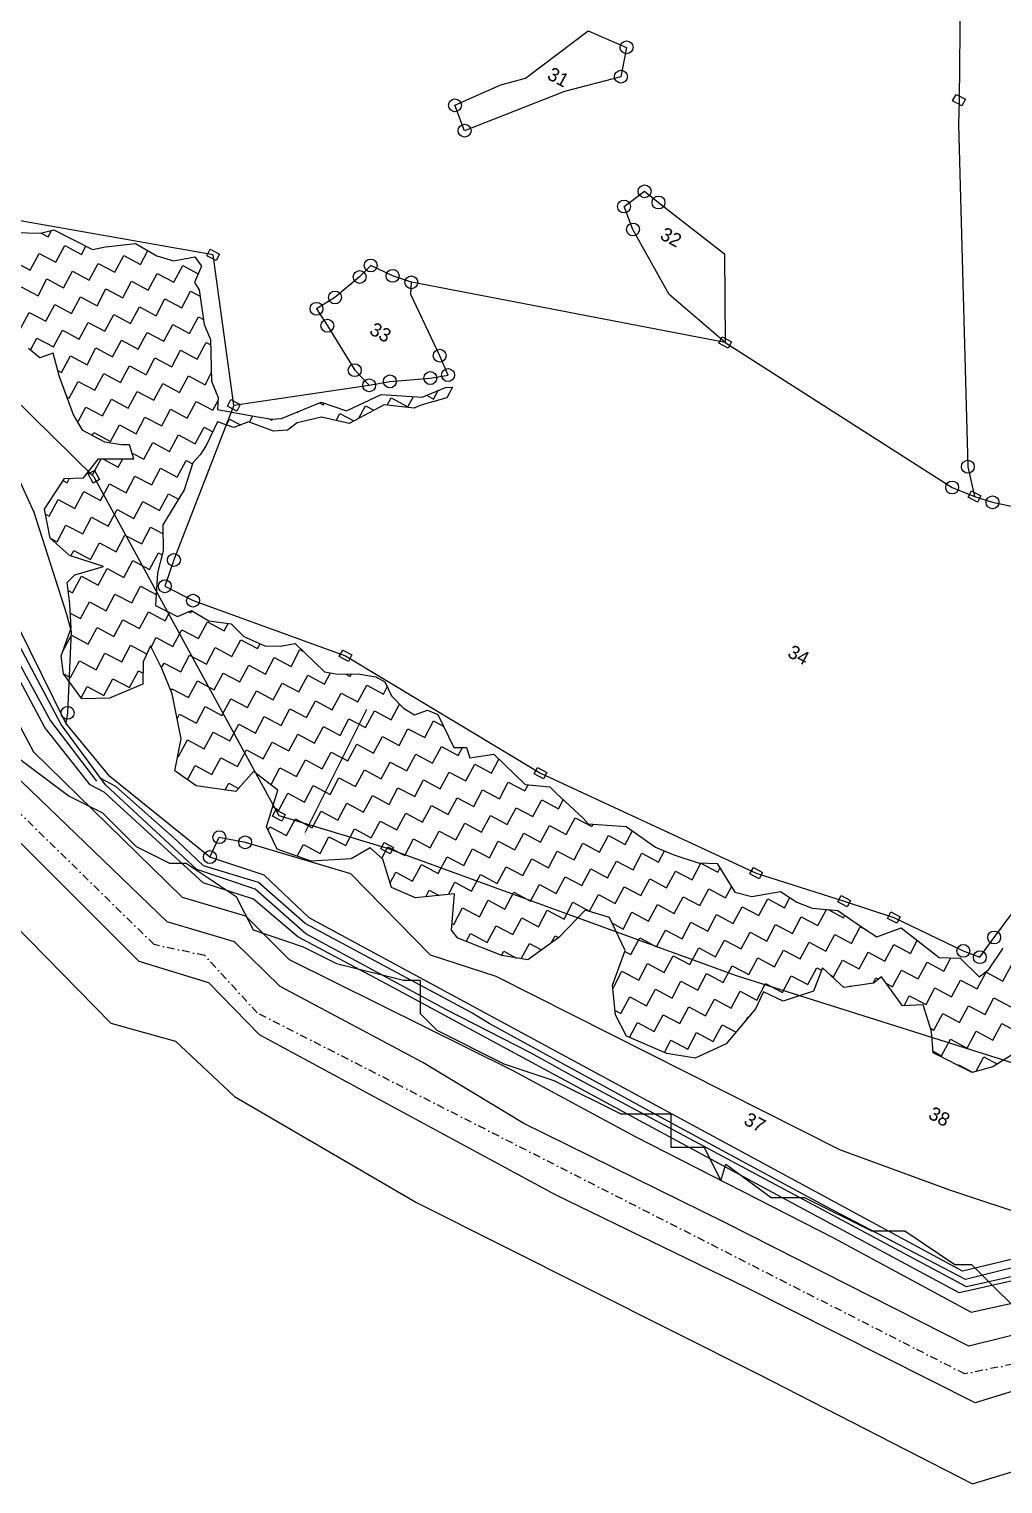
# Model space of a CAD drawing. Header units: metres. Extents: x 345339 to 348404, y 1759591 to 1762525.
# Drawn here: x 345775 to 346414, y 1760500 to 1761456 of the extents above; entities that cross this region are included whole.
import ezdxf

# ---------------------------------------------------------------- set-up
doc = ezdxf.new("R2010")
doc.units = ezdxf.units.M
doc.linetypes.add('DASHDOT', pattern=[1, 0.5, -0.25, 0, -0.25])
for name, color, linetype in [('LINE_WATER', 4, 'Continuous'), ('POLY_HATCH', 12, 'Continuous'), ('POLY_PARCEL', 6, 'Continuous'), ('POLY_WATER', 4, 'Continuous'), ('SYM_ARROW', 1, 'Continuous'), ('TEXT_PARCEL', 7, 'Continuous'), ('V_BOUND_STREAM_LINE', 7, 'DASHDOT'), ('VILLAGE BOUNDRY', 15, 'Continuous')]:
    doc.layers.add(name, color=color, linetype=linetype)
doc.styles.add('TEXT_MAP', font='')
doc.styles.get('TEXT_MAP').set_extended_font_data('Kruti Dev 050')

msp = doc.modelspace()

# ---------------------------------------------------------------- linework, layer by layer
for points in [[(346383.34, 1761412.87), (346389.45, 1761409.61), (346387.19, 1761405.39), (346381.08, 1761408.64)], [(345893.48, 1761311.1), (345899.59, 1761307.85), (345897.33, 1761303.62), (345891.22, 1761306.88)], [(346229.73, 1761253.53), (346235.84, 1761250.28), (346233.58, 1761246.05), (346227.47, 1761249.31)], [(345907.1, 1761212.31), (345913.21, 1761209.05), (345910.96, 1761204.83), (345904.85, 1761208.08)], [(345817.44, 1761165.83), (345820.76, 1761159.76), (345816.55, 1761157.46), (345813.24, 1761163.54)], [(346393.48, 1761152.47), (346399.59, 1761149.21), (346397.34, 1761144.99), (346391.23, 1761148.24)], [(345980.47, 1761047.81), (345986.58, 1761044.55), (345984.32, 1761040.33), (345978.21, 1761043.58)], [(346108.48, 1760970.68), (346114.59, 1760967.43), (346112.34, 1760963.2), (346106.23, 1760966.45)], [(345936.59, 1760942.91), (345942.7, 1760939.66), (345940.45, 1760935.43), (345934.34, 1760938.68)], [(346007.73, 1760921.36), (346013.84, 1760918.1), (346011.59, 1760913.87), (346005.48, 1760917.13)], [(346250.18, 1760904.99), (346256.29, 1760901.74), (346254.04, 1760897.51), (346247.93, 1760900.77)], [(346307.87, 1760886.6), (346313.98, 1760883.34), (346311.72, 1760879.12), (346305.61, 1760882.37)], [(346340.53, 1760875.74), (346346.64, 1760872.48), (346344.39, 1760868.25), (346338.28, 1760871.51)]]:
    msp.add_lwpolyline(points, close=True)
for centre in [(346166.94, 1761443.73), (346163.22, 1761424.46), (346054.24, 1761405.7), (346060.54, 1761388.98), (346178.74, 1761349.17), (346165.24, 1761339.2), (346187.92, 1761341.83), (346171.11, 1761324.11), (345998.89, 1761300.45), (345991.59, 1761292.89), (346013.24, 1761293.62), (346025.58, 1761289.42), (345975.42, 1761279.44), (345963.29, 1761272.01), (345970.43, 1761260.85), (346044.2, 1761241.16), (345988.41, 1761231.66), (346049.69, 1761228.43), (345997.85, 1761221.73), (346011.48, 1761224.27), (346038.01, 1761226.48), (346391.07, 1761168.21), (346380.73, 1761154.62), (346407.26, 1761144.87), (345869.63, 1761106.97), (345863.7, 1761089.7), (345882.24, 1761080.27), (345799.8, 1761006.54), (345899.43, 1760924.85), (345916.46, 1760921.49), (345893.29, 1760911.77), (346408.32, 1760858.97), (346388.08, 1760850.14), (346398.95, 1760845.98)]:
    msp.add_circle(centre, 4.23)
at = {"layer": 'LINE_WATER'}
for p, q in [((345749.34, 1761073.1), (345788.69, 1761001.19)), ((345795.48, 1760998.77), (345754.44, 1761076.22)), ((345784.77, 1760996.86), (345747.44, 1761067.13)), ((345737.01, 1761056.59), (345777.51, 1760980.9)), ((345814.72, 1760959.25), (345784.77, 1760996.86)), ((345788.69, 1761001.19), (345818.85, 1760961.73)), ((345824.63, 1760959.28), (345795.48, 1760998.77)), ((345777.51, 1760980.9), (345875.05, 1760885.5)), ((345865.28, 1760869.14), (345763.46, 1760967.39)), ((345823.74, 1760954.44), (345814.72, 1760959.25)), ((345831.5, 1760958.14), (345821.57, 1760963.44)), ((345884.75, 1760903.51), (345824.63, 1760959.28)), ((345871.76, 1760922.39), (345831.5, 1760958.14)), ((345846.89, 1760843.19), (345737.28, 1760952.61)), ((345888.8, 1760894.88), (345823.74, 1760954.44)), ((345889.05, 1760906.12), (345871.76, 1760922.39)), ((345923.09, 1760890.61), (345884.75, 1760903.51)), ((345925.26, 1760895), (345889.05, 1760906.12)), ((345921.93, 1760884.17), (345888.8, 1760894.88)), ((345956.2, 1760861.39), (345923.09, 1760890.61)), ((345955.9, 1760868.06), (345925.26, 1760895)), ((345875.05, 1760885.5), (345916.6, 1760873.21)), ((345951.04, 1760859.4), (345921.93, 1760884.17)), ((345909.33, 1760856.09), (345865.28, 1760869.14)), ((345916.6, 1760873.21), (345945.39, 1760844.56)), ((346009.14, 1760828.4), (345951.04, 1760859.4)), ((346064.86, 1760809.58), (345955.9, 1760868.06)), ((346048.69, 1760811.46), (345956.2, 1760861.39)), ((345939.46, 1760826.72), (345909.33, 1760856.09)), ((345892.61, 1760829.14), (345846.89, 1760843.19)), ((345945.39, 1760844.56), (346092.31, 1760771.49)), ((345925.77, 1760795.09), (345892.61, 1760829.14)), ((346033.21, 1760776.74), (345939.46, 1760826.72)), ((346263.26, 1760691.22), (346009.14, 1760828.4)), ((346104.25, 1760783.02), (346048.69, 1760811.46)), ((346076.62, 1760802.5), (346064.86, 1760809.58)), ((346193.98, 1760738.31), (346076.62, 1760802.5)), ((346120.18, 1760689.86), (345925.77, 1760795.09)), ((346132.67, 1760767.27), (346104.25, 1760783.02)), ((346099.45, 1760736.82), (346033.21, 1760776.74)), ((346092.31, 1760771.49), (346172.62, 1760728.1)), ((346390.19, 1760629.48), (346132.67, 1760767.27)), ((346231.49, 1760671.68), (346099.45, 1760736.82)), ((346297.82, 1760682.17), (346193.98, 1760738.31)), ((346172.62, 1760728.1), (346302.92, 1760661.57)), ((346245.49, 1760629.07), (346120.18, 1760689.86)), ((346385.35, 1760625.59), (346263.26, 1760691.22)), ((346389.43, 1760634.16), (346297.82, 1760682.17)), ((346391.62, 1760590.42), (346231.49, 1760671.68)), ((346302.92, 1760661.57), (346393.16, 1760612.7)), ((346439.26, 1760646.65), (346389.43, 1760634.16)), ((346439.37, 1760640.55), (346390.19, 1760629.48)), ((346437.01, 1760637.13), (346385.35, 1760625.59)), ((346395.85, 1760553.28), (346245.49, 1760629.07)), ((346393.16, 1760612.7), (346440.08, 1760623.24)), ((346440.72, 1760602.67), (346391.62, 1760590.42)), ((346439.26, 1760566.49), (346395.85, 1760553.28))]:
    msp.add_line(p, q, dxfattribs=at)
at = {"layer": 'POLY_HATCH'}
for p, q in [((345764.41, 1761322.08), (345781.91, 1761321.62)), ((345781.91, 1761321.62), (345790.73, 1761323.89)), ((345790.73, 1761323.89), (345816.17, 1761310.97)), ((345816.17, 1761310.97), (345824.72, 1761312.75)), ((345824.72, 1761312.75), (345844.3, 1761314.98)), ((345844.3, 1761314.98), (345858.35, 1761306.86)), ((345858.35, 1761306.86), (345869.28, 1761303.57)), ((345869.28, 1761303.57), (345883.36, 1761306.2)), ((345887.71, 1761300.09), (345883.18, 1761289.2)), ((345883.36, 1761306.2), (345887.71, 1761300.09)), ((345883.18, 1761289.2), (345886.31, 1761284.37)), ((345886.31, 1761284.37), (345889.48, 1761261.77)), ((345889.48, 1761261.77), (345893.74, 1761251.91)), ((345893.74, 1761251.91), (345894.29, 1761224.38)), ((345781.63, 1761239.67), (345774.13, 1761246)), ((345790.29, 1761242.82), (345781.63, 1761239.67)), ((345794.49, 1761227.39), (345790.29, 1761242.82)), ((345803.66, 1761202.34), (345794.49, 1761227.39)), ((345894.29, 1761224.38), (345898.77, 1761213.76)), ((345898.77, 1761213.76), (345898.32, 1761205.77)), ((345982.88, 1761205.05), (346005.67, 1761215.71)), ((346005.67, 1761215.71), (346032.65, 1761214)), ((346048.9, 1761213.57), (346031.77, 1761208.77)), ((346032.65, 1761214), (346048.08, 1761220.34)), ((346048.08, 1761220.34), (346052.58, 1761220.48)), ((346052.58, 1761220.48), (346048.9, 1761213.57)), ((345898.32, 1761205.77), (345919.74, 1761201.96)), ((345940.2, 1761199.92), (345966.25, 1761210.74)), ((345966.25, 1761210.74), (345982.88, 1761205.05)), ((346007.75, 1761208.9), (345984.67, 1761196.71)), ((346027.46, 1761206.63), (346007.75, 1761208.9)), ((346031.77, 1761208.77), (346027.46, 1761206.63)), ((345809.83, 1761192.08), (345803.66, 1761202.34)), ((345898.37, 1761197.73), (345890.72, 1761182.18)), ((345909.03, 1761193.95), (345898.37, 1761197.73)), ((345918.64, 1761197.7), (345909.03, 1761193.95)), ((345935, 1761191.52), (345918.64, 1761197.7)), ((345919.74, 1761201.96), (345933.69, 1761199.59)), ((345933.69, 1761199.59), (345940.2, 1761199.92)), ((345950.65, 1761197.11), (345944.27, 1761192.27)), ((345966.51, 1761200.69), (345950.65, 1761197.11)), ((345984.67, 1761196.71), (345966.51, 1761200.69)), ((345824.34, 1761184.34), (345809.83, 1761192.08)), ((345835.02, 1761182.53), (345824.34, 1761184.34)), ((345944.27, 1761192.27), (345935, 1761191.52)), ((345840.54, 1761182.69), (345835.02, 1761182.53)), ((345843.37, 1761173.43), (345840.54, 1761182.69)), ((345886.81, 1761176.03), (345882.17, 1761170.9)), ((345890.72, 1761182.18), (345886.81, 1761176.03)), ((345810.26, 1761160.83), (345820.08, 1761173.43)), ((345820.08, 1761173.43), (345843.37, 1761173.43)), ((345882.17, 1761170.9), (345876.46, 1761153.04)), ((345784.61, 1761140.37), (345797.69, 1761160.54)), ((345797.69, 1761160.54), (345810.26, 1761160.83)), ((345876.46, 1761153.04), (345862.36, 1761130.15)), ((345788.41, 1761121.28), (345784.61, 1761140.37)), ((345862.36, 1761130.15), (345862.67, 1761112.88)), ((345800.99, 1761109.92), (345788.41, 1761121.28)), ((345823.48, 1761102.59), (345800.99, 1761109.92)), ((345862.67, 1761112.88), (345858.8, 1761098.48)), ((345804.53, 1761097.29), (345823.48, 1761102.59)), ((345858.8, 1761098.48), (345857.5, 1761077.01)), ((345799.49, 1761092.21), (345804.53, 1761097.29)), ((345801.28, 1761078.08), (345799.49, 1761092.21)), ((345802.1, 1761062.13), (345801.28, 1761078.08)), ((345857.5, 1761077.01), (345872.09, 1761069.87)), ((345872.09, 1761069.87), (345881.2, 1761073.88)), ((345881.2, 1761073.88), (345892.54, 1761067.06)), ((345795.5, 1761043.93), (345802.1, 1761062.13)), ((345892.54, 1761067.06), (345907.25, 1761064.92)), ((345907.25, 1761064.92), (345915.55, 1761056.7)), ((345854.2, 1761050.66), (345849.34, 1761040.06)), ((345861.79, 1761035.76), (345854.2, 1761050.66)), ((345915.55, 1761056.7), (345929.41, 1761050.58)), ((345929.41, 1761050.58), (345939.41, 1761050.32)), ((345939.41, 1761050.32), (345949.21, 1761052.06)), ((345949.21, 1761052.06), (345968.51, 1761033.55)), ((345797.04, 1761032.25), (345795.5, 1761043.93)), ((345809.19, 1761015.7), (345797.04, 1761032.25)), ((345849.34, 1761040.06), (345849.27, 1761025.37)), ((345868.41, 1761019.04), (345861.79, 1761035.76)), ((345968.51, 1761033.55), (345975.98, 1761032.1)), ((345975.98, 1761032.1), (345991.74, 1761031.94)), ((345991.74, 1761031.94), (346002.2, 1761030.16)), ((345849.27, 1761025.37), (345827.28, 1761016.14)), ((346002.2, 1761030.16), (346008.13, 1761027.01)), ((346008.13, 1761027.01), (346012.64, 1761017.63)), ((345827.28, 1761016.14), (345809.19, 1761015.7)), ((345874.4, 1760989.48), (345868.41, 1761019.04)), ((346012.64, 1761017.63), (346020.45, 1761009.68)), ((346020.45, 1761009.68), (346027.59, 1761005.24)), ((346027.59, 1761005.24), (346036.18, 1761008.26)), ((346036.18, 1761008.26), (346042.86, 1761005.34)), ((346042.86, 1761005.34), (346053.57, 1760983.8)), ((345870.19, 1760968.46), (345874.4, 1760989.48)), ((346053.57, 1760983.8), (346061.83, 1760983.83)), ((346061.83, 1760983.83), (346063.91, 1760977.02)), ((346063.91, 1760977.02), (346079.73, 1760979.36)), ((346079.73, 1760979.36), (346100.25, 1760959.56)), ((345884.34, 1760958.6), (345870.19, 1760968.46)), ((345921.96, 1760968.02), (345910.29, 1760954.85)), ((345937.89, 1760955.66), (345921.96, 1760968.02)), ((345910.29, 1760954.85), (345884.34, 1760958.6)), ((345930.53, 1760931.66), (345937.89, 1760955.66)), ((346100.25, 1760959.56), (346116.47, 1760957.88)), ((346116.47, 1760957.88), (346120.62, 1760953.77)), ((346120.62, 1760953.77), (346138.46, 1760937.3)), ((346138.46, 1760937.3), (346141.63, 1760933.71)), ((345937.51, 1760917.08), (345930.53, 1760931.66)), ((346141.63, 1760933.71), (346166.6, 1760931.81)), ((346166.6, 1760931.81), (346186.02, 1760918.29)), ((345959.68, 1760909.15), (345937.51, 1760917.08)), ((345998.52, 1760917.93), (345986.07, 1760910.6)), ((346006.9, 1760910.36), (345998.52, 1760917.93)), ((346186.02, 1760918.29), (346197.91, 1760913.23)), ((345986.07, 1760910.6), (345959.68, 1760909.15)), ((346012.56, 1760891.83), (346006.9, 1760910.36)), ((346197.91, 1760913.23), (346213.91, 1760907.89)), ((346213.91, 1760907.89), (346226.42, 1760907.56)), ((346226.42, 1760907.56), (346237.95, 1760888.75)), ((346028.32, 1760884.99), (346012.56, 1760891.83)), ((346237.95, 1760888.75), (346249.14, 1760885.96)), ((346249.14, 1760885.96), (346267.99, 1760889.21)), ((346267.99, 1760889.21), (346278.82, 1760882.18)), ((346053.82, 1760887.69), (346028.32, 1760884.99)), ((346051.99, 1760863.85), (346053.82, 1760887.69)), ((346278.82, 1760882.18), (346288.73, 1760878.16)), ((346288.73, 1760878.16), (346305.71, 1760876.72)), ((346139.65, 1760876.86), (346122.34, 1760858.94)), ((346155.77, 1760872.14), (346139.65, 1760876.86)), ((346165.94, 1760850.44), (346155.77, 1760872.14)), ((346305.71, 1760876.72), (346321.94, 1760865.54)), ((346056.14, 1760858.53), (346051.99, 1760863.85)), ((346321.94, 1760865.54), (346331.29, 1760859.29)), ((346331.29, 1760859.29), (346347.21, 1760865.37)), ((346347.21, 1760865.37), (346372.23, 1760845.71)), ((346084.96, 1760847.05), (346056.14, 1760858.53)), ((346122.34, 1760858.94), (346102.04, 1760844.16)), ((346157.7, 1760827.69), (346165.94, 1760850.44)), ((346404.81, 1760837.85), (346414.17, 1760851.86)), ((346102.04, 1760844.16), (346084.96, 1760847.05)), ((346372.23, 1760845.71), (346385.98, 1760845.35)), ((346385.98, 1760845.35), (346398.43, 1760833.02)), ((346295.55, 1760839.08), (346289.63, 1760823.62)), ((346309.62, 1760826.16), (346295.55, 1760839.08)), ((346334.31, 1760833.16), (346329, 1760829.02)), ((346348.23, 1760814.12), (346334.31, 1760833.16)), ((346398.43, 1760833.02), (346404.81, 1760837.85)), ((346159.65, 1760808.03), (346157.7, 1760827.69)), ((346256.84, 1760823.25), (346251.65, 1760812.06)), ((346269.86, 1760817.09), (346256.84, 1760823.25)), ((346289.63, 1760823.62), (346269.86, 1760817.09)), ((346329, 1760829.02), (346309.62, 1760826.16)), ((346251.65, 1760812.06), (346232.37, 1760788.98)), ((346361.72, 1760814.68), (346348.23, 1760814.12)), ((346367.1, 1760797.08), (346361.72, 1760814.68)), ((346166.96, 1760794.06), (346159.65, 1760808.03)), ((346193.29, 1760782.66), (346166.96, 1760794.06)), ((346368.28, 1760783.27), (346367.1, 1760797.08)), ((346211.91, 1760779.72), (346193.29, 1760782.66)), ((346232.37, 1760788.98), (346211.91, 1760779.72)), ((346393.99, 1760770.34), (346368.28, 1760783.27)), ((346425.01, 1760784.84), (346407.57, 1760773.97)), ((346407.57, 1760773.97), (346393.99, 1760770.34))]:
    msp.add_line(p, q, dxfattribs=at)
at = {"layer": 'POLY_HATCH', "linetype": 'Continuous'}
for p, q in [((345782.46, 1761321.77), (345786.95, 1761319.38)), ((345786.95, 1761319.38), (345789.13, 1761323.48)), ((345775.25, 1761297.43), (345781.1, 1761308.4)), ((345781.1, 1761308.4), (345792.07, 1761302.55)), ((345792.07, 1761302.55), (345797.92, 1761313.53)), ((345797.92, 1761313.53), (345808.9, 1761307.68)), ((345808.9, 1761307.68), (345811.83, 1761313.18)), ((345825.64, 1761312.85), (345825.72, 1761312.81)), ((345825.72, 1761312.81), (345825.75, 1761312.86)), ((345847.67, 1761301.11), (345852.53, 1761310.23)), ((345764.28, 1761303.27), (345775.25, 1761297.43)), ((345814.03, 1761290.86), (345819.87, 1761301.83)), ((345819.87, 1761301.83), (345830.85, 1761295.99)), ((345830.85, 1761295.99), (345836.7, 1761306.96)), ((345836.7, 1761306.96), (345847.67, 1761301.11)), ((345869.62, 1761289.42), (345875.47, 1761300.39)), ((345875.47, 1761300.39), (345885.59, 1761295)), ((345780.38, 1761280.6), (345786.23, 1761291.58)), ((345786.23, 1761291.58), (345797.2, 1761285.73)), ((345797.2, 1761285.73), (345803.05, 1761296.71)), ((345803.05, 1761296.71), (345814.03, 1761290.86)), ((345835.98, 1761279.16), (345841.82, 1761290.14)), ((345841.82, 1761290.14), (345852.8, 1761284.29)), ((345852.8, 1761284.29), (345858.65, 1761295.27)), ((345858.65, 1761295.27), (345869.62, 1761289.42)), ((345769.4, 1761286.45), (345780.38, 1761280.6)), ((345802.33, 1761268.91), (345808.18, 1761279.88)), ((345808.18, 1761279.88), (345819.15, 1761274.03)), ((345819.15, 1761274.03), (345825, 1761285.01)), ((345825, 1761285.01), (345835.98, 1761279.16)), ((345874.75, 1761272.59), (345880.6, 1761283.57)), ((345880.6, 1761283.57), (345886.89, 1761280.22)), ((345785.51, 1761263.78), (345791.35, 1761274.75)), ((345791.35, 1761274.75), (345802.33, 1761268.91)), ((345841.1, 1761262.34), (345846.95, 1761273.31)), ((345846.95, 1761273.31), (345857.93, 1761267.47)), ((345857.93, 1761267.47), (345863.78, 1761278.44)), ((345863.78, 1761278.44), (345874.75, 1761272.59)), ((345768.68, 1761258.65), (345774.53, 1761269.63)), ((345774.53, 1761269.63), (345785.51, 1761263.78)), ((345807.46, 1761252.08), (345813.31, 1761263.06)), ((345813.31, 1761263.06), (345824.28, 1761257.21)), ((345824.28, 1761257.21), (345830.13, 1761268.19)), ((345830.13, 1761268.19), (345841.1, 1761262.34)), ((345863.06, 1761250.64), (345868.9, 1761261.62)), ((345868.9, 1761261.62), (345879.88, 1761255.77)), ((345879.88, 1761255.77), (345885.73, 1761266.75)), ((345885.73, 1761266.75), (345889.03, 1761264.99)), ((345775.44, 1761244.89), (345779.66, 1761252.8)), ((345779.66, 1761252.8), (345790.64, 1761246.96)), ((345790.64, 1761246.96), (345796.48, 1761257.93)), ((345796.48, 1761257.93), (345807.46, 1761252.08)), ((345829.41, 1761240.39), (345835.26, 1761251.36)), ((345835.26, 1761251.36), (345846.23, 1761245.52)), ((345846.23, 1761245.52), (345852.08, 1761256.49)), ((345852.08, 1761256.49), (345863.06, 1761250.64)), ((345812.59, 1761235.26), (345818.43, 1761246.24)), ((345818.43, 1761246.24), (345829.41, 1761240.39)), ((345868.18, 1761233.82), (345874.03, 1761244.8)), ((345874.03, 1761244.8), (345885.01, 1761238.95)), ((345885.01, 1761238.95), (345890.85, 1761249.92)), ((345890.85, 1761249.92), (345893.81, 1761248.35)), ((345795.76, 1761230.13), (345801.61, 1761241.11)), ((345801.61, 1761241.11), (345812.59, 1761235.26)), ((345834.54, 1761223.57), (345840.38, 1761234.54)), ((345840.38, 1761234.54), (345851.36, 1761228.69)), ((345851.36, 1761228.69), (345857.21, 1761239.67)), ((345857.21, 1761239.67), (345868.18, 1761233.82)), ((345793.4, 1761231.39), (345795.76, 1761230.13)), ((345800.89, 1761213.31), (345806.74, 1761224.29)), ((345806.74, 1761224.29), (345817.71, 1761218.44)), ((345817.71, 1761218.44), (345823.56, 1761229.41)), ((345823.56, 1761229.41), (345834.54, 1761223.57)), ((345856.49, 1761211.87), (345862.34, 1761222.85)), ((345862.34, 1761222.85), (345873.31, 1761217)), ((345873.31, 1761217), (345879.16, 1761227.97)), ((345879.16, 1761227.97), (345890.13, 1761222.13)), ((345890.13, 1761222.13), (345894.18, 1761229.72)), ((345799.34, 1761214.13), (345800.89, 1761213.31)), ((345839.66, 1761206.74), (345845.51, 1761217.72)), ((345845.51, 1761217.72), (345856.49, 1761211.87)), ((346009.78, 1761208.66), (346012.3, 1761213.4)), ((346012.3, 1761213.4), (346023.28, 1761207.55)), ((346023.28, 1761207.55), (346026.91, 1761214.36)), ((346035.46, 1761215.15), (346040.1, 1761212.68)), ((346040.1, 1761212.68), (346043.09, 1761218.29)), ((346051.95, 1761220.46), (346052.44, 1761220.2)), ((345806.56, 1761197.51), (345811.87, 1761207.46)), ((345811.87, 1761207.46), (345822.84, 1761201.61)), ((345822.84, 1761201.61), (345828.69, 1761212.59)), ((345828.69, 1761212.59), (345839.66, 1761206.74)), ((345861.62, 1761195.05), (345867.46, 1761206.02)), ((345867.46, 1761206.02), (345878.44, 1761200.17)), ((345878.44, 1761200.17), (345884.29, 1761211.15)), ((345884.29, 1761211.15), (345895.26, 1761205.3)), ((345895.26, 1761205.3), (345898.65, 1761211.66)), ((345950.35, 1761204.13), (345950.86, 1761203.86)), ((345950.86, 1761203.86), (345951.19, 1761204.48)), ((345965.21, 1761210.31), (345967.68, 1761208.99)), ((345967.68, 1761208.99), (345968.25, 1761210.06)), ((345976.22, 1761198.57), (345978.66, 1761203.14)), ((345978.66, 1761203.14), (345987.71, 1761198.32)), ((345991.14, 1761200.13), (345995.48, 1761208.27)), ((345995.48, 1761208.27), (346001, 1761205.33)), ((345827.97, 1761184.79), (345833.82, 1761195.77)), ((345833.82, 1761195.77), (345844.79, 1761189.92)), ((345844.79, 1761189.92), (345850.64, 1761200.89)), ((345850.64, 1761200.89), (345861.62, 1761195.05)), ((345883.57, 1761183.35), (345889.41, 1761194.33)), ((345889.41, 1761194.33), (345895.18, 1761191.25)), ((345904.21, 1761195.66), (345906.24, 1761199.46)), ((345906.24, 1761199.46), (345913.38, 1761195.65)), ((345919.27, 1761197.46), (345921.5, 1761201.66)), ((345931.84, 1761199.9), (345934.04, 1761198.74)), ((345934.04, 1761198.74), (345934.51, 1761199.63)), ((345816.01, 1761188.79), (345816.99, 1761190.64)), ((345816.99, 1761190.64), (345827.97, 1761184.79)), ((345849.92, 1761173.1), (345855.77, 1761184.07)), ((345855.77, 1761184.07), (345866.74, 1761178.22)), ((345866.74, 1761178.22), (345872.59, 1761189.2)), ((345872.59, 1761189.2), (345883.57, 1761183.35)), ((345944.96, 1761192.79), (345945.01, 1761192.89)), ((345945.01, 1761192.89), (345945.05, 1761192.86)), ((345842.22, 1761177.2), (345849.92, 1761173.1)), ((345816.27, 1761162.84), (345821.92, 1761173.43)), ((345822.85, 1761173.43), (345833.1, 1761167.97)), ((345833.1, 1761167.97), (345836.01, 1761173.43)), ((345855.05, 1761156.27), (345860.9, 1761167.25)), ((345860.9, 1761167.25), (345871.87, 1761161.4)), ((345871.87, 1761161.4), (345877.72, 1761172.38)), ((345877.72, 1761172.38), (345881.93, 1761170.13)), ((345796.78, 1761159.14), (345799.45, 1761157.71)), ((345799.45, 1761157.71), (345801, 1761160.62)), ((345813.13, 1761164.51), (345816.27, 1761162.84)), ((345821.4, 1761146.02), (345827.25, 1761156.99)), ((345827.25, 1761156.99), (345838.23, 1761151.15)), ((345838.23, 1761151.15), (345844.07, 1761162.12)), ((345844.07, 1761162.12), (345855.05, 1761156.27)), ((345787.76, 1761135.76), (345793.6, 1761146.74)), ((345793.6, 1761146.74), (345804.58, 1761140.89)), ((345804.58, 1761140.89), (345810.43, 1761151.86)), ((345810.43, 1761151.86), (345821.4, 1761146.02)), ((345860.18, 1761139.45), (345866.02, 1761150.43)), ((345866.02, 1761150.43), (345872.67, 1761146.88)), ((345785.26, 1761137.09), (345787.76, 1761135.76)), ((345826.53, 1761129.19), (345832.38, 1761140.17)), ((345832.38, 1761140.17), (345843.35, 1761134.32)), ((345843.35, 1761134.32), (345849.2, 1761145.3)), ((345849.2, 1761145.3), (345860.18, 1761139.45)), ((345792.88, 1761118.94), (345798.73, 1761129.91)), ((345798.73, 1761129.91), (345809.71, 1761124.07)), ((345809.71, 1761124.07), (345815.55, 1761135.04)), ((345815.55, 1761135.04), (345826.53, 1761129.19)), ((345848.48, 1761117.5), (345854.33, 1761128.47)), ((345854.33, 1761128.47), (345862.47, 1761124.14)), ((345788.4, 1761121.33), (345792.88, 1761118.94)), ((345814.83, 1761107.24), (345820.68, 1761118.22)), ((345820.68, 1761118.22), (345831.66, 1761112.37)), ((345831.66, 1761112.37), (345837.51, 1761123.35)), ((345837.51, 1761123.35), (345848.48, 1761117.5)), ((345802, 1761109.6), (345803.86, 1761113.09)), ((345803.86, 1761113.09), (345814.83, 1761107.24)), ((345853.61, 1761100.68), (345859.46, 1761111.65)), ((345859.46, 1761111.65), (345861.98, 1761110.31)), ((345819.96, 1761090.42), (345825.81, 1761101.4)), ((345825.81, 1761101.4), (345836.79, 1761095.55)), ((345836.79, 1761095.55), (345842.63, 1761106.52)), ((345842.63, 1761106.52), (345853.61, 1761100.68)), ((345803.14, 1761085.29), (345808.99, 1761096.27)), ((345808.99, 1761096.27), (345819.96, 1761090.42)), ((345841.91, 1761078.73), (345847.76, 1761089.7)), ((345847.76, 1761089.7), (345857.94, 1761084.28)), ((345800.17, 1761086.88), (345803.14, 1761085.29)), ((345808.27, 1761068.47), (345814.12, 1761079.44)), ((345814.12, 1761079.44), (345825.09, 1761073.6)), ((345825.09, 1761073.6), (345830.94, 1761084.57)), ((345830.94, 1761084.57), (345841.91, 1761078.73)), ((345801.59, 1761072.03), (345808.27, 1761068.47)), ((345847.04, 1761061.9), (345852.89, 1761072.88)), ((345852.89, 1761072.88), (345863.86, 1761067.03)), ((345863.86, 1761067.03), (345866.77, 1761072.47)), ((345879.14, 1761072.98), (345880.69, 1761072.16)), ((345880.69, 1761072.16), (345881.51, 1761073.7)), ((345813.4, 1761051.65), (345819.24, 1761062.62)), ((345819.24, 1761062.62), (345830.22, 1761056.77)), ((345830.22, 1761056.77), (345836.07, 1761067.75)), ((345836.07, 1761067.75), (345847.04, 1761061.9)), ((345868.99, 1761050.21), (345874.84, 1761061.18)), ((345874.84, 1761061.18), (345885.82, 1761055.33)), ((345885.82, 1761055.33), (345891.66, 1761066.31)), ((345891.66, 1761066.31), (345902.64, 1761060.46)), ((345902.64, 1761060.46), (345905.17, 1761065.22)), ((345796.57, 1761046.52), (345802.42, 1761057.49)), ((345802.42, 1761057.49), (345813.4, 1761051.65)), ((345835.35, 1761039.95), (345841.19, 1761050.93)), ((345841.19, 1761050.93), (345851.74, 1761045.31)), ((345854.66, 1761049.76), (345858.02, 1761056.05)), ((345858.02, 1761056.05), (345868.99, 1761050.21)), ((345907.77, 1761043.64), (345913.61, 1761054.61)), ((345913.61, 1761054.61), (345924.59, 1761048.77)), ((345924.59, 1761048.77), (345926.29, 1761051.96)), ((345796.46, 1761046.58), (345796.57, 1761046.52)), ((345801.7, 1761029.7), (345807.55, 1761040.67)), ((345807.55, 1761040.67), (345818.52, 1761034.82)), ((345818.52, 1761034.82), (345824.37, 1761045.8)), ((345824.37, 1761045.8), (345835.35, 1761039.95)), ((345874.12, 1761033.38), (345879.97, 1761044.36)), ((345879.97, 1761044.36), (345890.94, 1761038.51)), ((345890.94, 1761038.51), (345896.79, 1761049.49)), ((345896.79, 1761049.49), (345907.77, 1761043.64)), ((345929.72, 1761031.94), (345935.56, 1761042.92)), ((345935.56, 1761042.92), (345946.54, 1761037.07)), ((345946.54, 1761037.07), (345952.39, 1761048.05)), ((345952.39, 1761048.05), (345954.66, 1761046.84)), ((345797.13, 1761032.13), (345801.7, 1761029.7)), ((345840.47, 1761023.13), (345846.32, 1761034.1)), ((345846.32, 1761034.1), (345849.3, 1761032.52)), ((345861.55, 1761036.23), (345863.14, 1761039.23)), ((345863.14, 1761039.23), (345874.12, 1761033.38)), ((345896.07, 1761021.69), (345901.92, 1761032.66)), ((345901.92, 1761032.66), (345912.89, 1761026.82)), ((345912.89, 1761026.82), (345918.74, 1761037.79)), ((345918.74, 1761037.79), (345929.72, 1761031.94)), ((345951.67, 1761020.25), (345957.52, 1761031.22)), ((345957.52, 1761031.22), (345968.49, 1761025.38)), ((345968.49, 1761025.38), (345972.44, 1761032.79)), ((345982.44, 1761032.04), (345985.31, 1761030.5)), ((345985.31, 1761030.5), (345986.11, 1761032)), ((345808.69, 1761016.37), (345812.68, 1761023.85)), ((345812.68, 1761023.85), (345823.65, 1761018)), ((345823.65, 1761018), (345829.5, 1761028.98)), ((345829.5, 1761028.98), (345840.47, 1761023.13)), ((345867.59, 1761021.12), (345868.27, 1761022.41)), ((345868.27, 1761022.41), (345879.25, 1761016.56)), ((345879.25, 1761016.56), (345885.1, 1761027.54)), ((345885.1, 1761027.54), (345896.07, 1761021.69)), ((345934.85, 1761015.12), (345940.69, 1761026.1)), ((345940.69, 1761026.1), (345951.67, 1761020.25)), ((345990.44, 1761013.68), (345996.29, 1761024.66)), ((345996.29, 1761024.66), (346007.27, 1761018.81)), ((346007.27, 1761018.81), (346009.79, 1761023.55)), ((345901.2, 1761004.87), (345907.05, 1761015.84)), ((345907.05, 1761015.84), (345918.02, 1761009.99)), ((345918.02, 1761009.99), (345923.87, 1761020.97)), ((345923.87, 1761020.97), (345934.85, 1761015.12)), ((345956.8, 1761003.43), (345962.64, 1761014.4)), ((345962.64, 1761014.4), (345973.62, 1761008.55)), ((345973.62, 1761008.55), (345979.47, 1761019.53)), ((345979.47, 1761019.53), (345990.44, 1761013.68)), ((346012.39, 1761001.99), (346017.88, 1761012.29)), ((345871.76, 1761002.51), (345873.4, 1761005.59)), ((345873.4, 1761005.59), (345884.38, 1760999.74)), ((345884.38, 1760999.74), (345890.22, 1761010.71)), ((345890.22, 1761010.71), (345901.2, 1761004.87)), ((345923.15, 1760993.17), (345929, 1761004.15)), ((345929, 1761004.15), (345939.97, 1760998.3)), ((345939.97, 1760998.3), (345945.82, 1761009.27)), ((345945.82, 1761009.27), (345956.8, 1761003.43)), ((345978.75, 1760991.73), (345984.59, 1761002.71)), ((345984.59, 1761002.71), (345995.57, 1760996.86)), ((345995.57, 1760996.86), (346001.42, 1761007.83)), ((346001.42, 1761007.83), (346012.39, 1761001.99)), ((345889.5, 1760982.91), (345895.35, 1760993.89)), ((345895.35, 1760993.89), (345906.33, 1760988.04)), ((345906.33, 1760988.04), (345912.17, 1760999.02)), ((345912.17, 1760999.02), (345923.15, 1760993.17)), ((345961.92, 1760986.6), (345967.77, 1760997.58)), ((345967.77, 1760997.58), (345978.75, 1760991.73)), ((346017.52, 1760985.16), (346023.37, 1760996.14)), ((346023.37, 1760996.14), (346034.34, 1760990.29)), ((346034.34, 1760990.29), (346040.19, 1761001.27)), ((346040.19, 1761001.27), (346046.57, 1760997.87)), ((345872.68, 1760977.79), (345878.53, 1760988.76)), ((345878.53, 1760988.76), (345889.5, 1760982.91)), ((345928.28, 1760976.35), (345934.13, 1760987.32)), ((345934.13, 1760987.32), (345945.1, 1760981.47)), ((345945.1, 1760981.47), (345950.95, 1760992.45)), ((345950.95, 1760992.45), (345961.92, 1760986.6)), ((345983.87, 1760974.91), (345989.72, 1760985.88)), ((345989.72, 1760985.88), (346000.7, 1760980.04)), ((346000.7, 1760980.04), (346006.55, 1760991.01)), ((346006.55, 1760991.01), (346017.52, 1760985.16)), ((346039.47, 1760973.47), (346045.32, 1760984.44)), ((346045.32, 1760984.44), (346056.29, 1760978.6)), ((346056.29, 1760978.6), (346059.08, 1760983.82)), ((345872.11, 1760978.09), (345872.68, 1760977.79)), ((345894.63, 1760966.09), (345900.48, 1760977.07)), ((345900.48, 1760977.07), (345911.45, 1760971.22)), ((345911.45, 1760971.22), (345917.3, 1760982.19)), ((345917.3, 1760982.19), (345928.28, 1760976.35)), ((345950.23, 1760964.65), (345956.08, 1760975.63)), ((345956.08, 1760975.63), (345967.05, 1760969.78)), ((345967.05, 1760969.78), (345972.9, 1760980.76)), ((345972.9, 1760980.76), (345983.87, 1760974.91)), ((346005.83, 1760963.21), (346011.67, 1760974.19)), ((346011.67, 1760974.19), (346022.65, 1760968.34)), ((346022.65, 1760968.34), (346028.5, 1760979.32)), ((346028.5, 1760979.32), (346039.47, 1760973.47)), ((346078.25, 1760966.9), (346083.13, 1760976.07)), ((345878.66, 1760962.56), (345883.66, 1760971.94)), ((345883.66, 1760971.94), (345894.63, 1760966.09)), ((345933.41, 1760959.52), (345939.25, 1760970.5)), ((345939.25, 1760970.5), (345950.23, 1760964.65)), ((345989, 1760958.08), (345994.85, 1760969.06)), ((345994.85, 1760969.06), (346005.83, 1760963.21)), ((346044.6, 1760956.64), (346050.45, 1760967.62)), ((346050.45, 1760967.62), (346061.42, 1760961.77)), ((346061.42, 1760961.77), (346067.27, 1760972.75)), ((346067.27, 1760972.75), (346078.25, 1760966.9)), ((345903.27, 1760955.86), (345905.61, 1760960.24)), ((345905.61, 1760960.24), (345912.03, 1760956.82)), ((345931.82, 1760960.37), (345933.41, 1760959.52)), ((345955.36, 1760947.83), (345961.2, 1760958.8)), ((345961.2, 1760958.8), (345972.18, 1760952.96)), ((345972.18, 1760952.96), (345978.03, 1760963.93)), ((345978.03, 1760963.93), (345989, 1760958.08)), ((346010.95, 1760946.39), (346016.8, 1760957.36)), ((346016.8, 1760957.36), (346027.78, 1760951.52)), ((346027.78, 1760951.52), (346033.62, 1760962.49)), ((346033.62, 1760962.49), (346044.6, 1760956.64)), ((346066.55, 1760944.95), (346072.4, 1760955.93)), ((346072.4, 1760955.93), (346083.37, 1760950.08)), ((346083.37, 1760950.08), (346089.22, 1760961.05)), ((346089.22, 1760961.05), (346100.2, 1760955.21)), ((346100.2, 1760955.21), (346102.4, 1760959.34)), ((345938.53, 1760942.7), (345944.38, 1760953.68)), ((345944.38, 1760953.68), (345955.36, 1760947.83)), ((345977.31, 1760936.13), (345983.15, 1760947.11)), ((345983.15, 1760947.11), (345994.13, 1760941.26)), ((345994.13, 1760941.26), (345999.98, 1760952.24)), ((345999.98, 1760952.24), (346010.95, 1760946.39)), ((346032.9, 1760934.69), (346038.75, 1760945.67)), ((346038.75, 1760945.67), (346049.73, 1760939.82)), ((346049.73, 1760939.82), (346055.58, 1760950.8)), ((346055.58, 1760950.8), (346066.55, 1760944.95)), ((346105.32, 1760938.38), (346111.17, 1760949.36)), ((346111.17, 1760949.36), (346122.15, 1760943.51)), ((346122.15, 1760943.51), (346125.31, 1760949.44)), ((345934.56, 1760944.82), (345938.53, 1760942.7)), ((345943.66, 1760925.88), (345949.51, 1760936.85)), ((345949.51, 1760936.85), (345960.48, 1760931.01)), ((345960.48, 1760931.01), (345966.33, 1760941.98)), ((345966.33, 1760941.98), (345977.31, 1760936.13)), ((346016.08, 1760929.57), (346021.93, 1760940.54)), ((346021.93, 1760940.54), (346032.9, 1760934.69)), ((346071.68, 1760928.13), (346077.53, 1760939.1)), ((346077.53, 1760939.1), (346088.5, 1760933.25)), ((346088.5, 1760933.25), (346094.35, 1760944.23)), ((346094.35, 1760944.23), (346105.32, 1760938.38)), ((346127.28, 1760926.69), (346133.12, 1760937.66)), ((346133.12, 1760937.66), (346144.1, 1760931.81)), ((345931.53, 1760929.56), (345932.69, 1760931.73)), ((345932.69, 1760931.73), (345943.66, 1760925.88)), ((345982.44, 1760919.31), (345988.28, 1760930.29)), ((345988.28, 1760930.29), (345999.26, 1760924.44)), ((345999.26, 1760924.44), (346005.11, 1760935.41)), ((346005.11, 1760935.41), (346016.08, 1760929.57)), ((346038.03, 1760917.87), (346043.88, 1760928.85)), ((346043.88, 1760928.85), (346054.86, 1760923)), ((346054.86, 1760923), (346060.7, 1760933.97)), ((346060.7, 1760933.97), (346071.68, 1760928.13)), ((346093.63, 1760916.43), (346099.48, 1760927.41)), ((346099.48, 1760927.41), (346110.45, 1760921.56)), ((346110.45, 1760921.56), (346116.3, 1760932.53)), ((346116.3, 1760932.53), (346127.28, 1760926.69)), ((346144.1, 1760931.81), (346144.97, 1760933.46)), ((346149.23, 1760914.99), (346155.07, 1760925.97)), ((346155.07, 1760925.97), (346166.05, 1760920.12)), ((346166.05, 1760920.12), (346170.74, 1760928.93)), ((345950.57, 1760912.41), (345954.64, 1760920.03)), ((345954.64, 1760920.03), (345965.61, 1760914.18)), ((345965.61, 1760914.18), (345971.46, 1760925.16)), ((345971.46, 1760925.16), (345982.44, 1760919.31)), ((346006.19, 1760911), (346010.23, 1760918.59)), ((346010.23, 1760918.59), (346021.21, 1760912.74)), ((346021.21, 1760912.74), (346027.06, 1760923.72)), ((346027.06, 1760923.72), (346038.03, 1760917.87)), ((346059.98, 1760906.18), (346065.83, 1760917.15)), ((346065.83, 1760917.15), (346076.81, 1760911.3)), ((346076.81, 1760911.3), (346082.65, 1760922.28)), ((346082.65, 1760922.28), (346093.63, 1760916.43)), ((346132.4, 1760909.86), (346138.25, 1760920.84)), ((346138.25, 1760920.84), (346149.23, 1760914.99)), ((346026.34, 1760895.92), (346032.18, 1760906.9)), ((346032.18, 1760906.9), (346043.16, 1760901.05)), ((346043.16, 1760901.05), (346049.01, 1760912.02)), ((346049.01, 1760912.02), (346059.98, 1760906.18)), ((346098.76, 1760899.61), (346104.6, 1760910.58)), ((346104.6, 1760910.58), (346115.58, 1760904.74)), ((346115.58, 1760904.74), (346121.43, 1760915.71)), ((346121.43, 1760915.71), (346132.4, 1760909.86)), ((346154.35, 1760898.17), (346160.2, 1760909.14)), ((346160.2, 1760909.14), (346171.18, 1760903.3)), ((346171.18, 1760903.3), (346177.02, 1760914.27)), ((346177.02, 1760914.27), (346188, 1760908.42)), ((346188, 1760908.42), (346191.92, 1760915.78)), ((346209.95, 1760896.73), (346215.8, 1760907.7)), ((346215.8, 1760907.7), (346226.77, 1760901.86)), ((346011.65, 1760894.8), (346015.36, 1760901.77)), ((346015.36, 1760901.77), (346026.34, 1760895.92)), ((346065.11, 1760889.35), (346070.96, 1760900.33)), ((346070.96, 1760900.33), (346081.93, 1760894.48)), ((346081.93, 1760894.48), (346087.78, 1760905.46)), ((346087.78, 1760905.46), (346098.76, 1760899.61)), ((346120.71, 1760887.91), (346126.56, 1760898.89)), ((346126.56, 1760898.89), (346137.53, 1760893.04)), ((346137.53, 1760893.04), (346143.38, 1760904.02)), ((346143.38, 1760904.02), (346154.35, 1760898.17)), ((346176.31, 1760886.47), (346182.15, 1760897.45)), ((346182.15, 1760897.45), (346193.13, 1760891.6)), ((346193.13, 1760891.6), (346198.98, 1760902.58)), ((346198.98, 1760902.58), (346209.95, 1760896.73)), ((346226.77, 1760901.86), (346228.23, 1760904.6)), ((346034.98, 1760885.69), (346037.31, 1760890.07)), ((346037.31, 1760890.07), (346043.78, 1760886.62)), ((346049.91, 1760887.27), (346054.14, 1760895.2)), ((346054.14, 1760895.2), (346065.11, 1760889.35)), ((346087.06, 1760877.66), (346092.91, 1760888.63)), ((346092.91, 1760888.63), (346103.88, 1760882.79)), ((346103.88, 1760882.79), (346109.73, 1760893.76)), ((346109.73, 1760893.76), (346120.71, 1760887.91)), ((346159.48, 1760881.35), (346165.33, 1760892.32)), ((346165.33, 1760892.32), (346176.31, 1760886.47)), ((346215.08, 1760879.91), (346220.93, 1760890.88)), ((346220.93, 1760890.88), (346231.9, 1760885.03)), ((346231.9, 1760885.03), (346235.77, 1760892.3)), ((346053.42, 1760867.4), (346059.26, 1760878.38)), ((346059.26, 1760878.38), (346070.24, 1760872.53)), ((346070.24, 1760872.53), (346076.09, 1760883.5)), ((346076.09, 1760883.5), (346087.06, 1760877.66)), ((346125.84, 1760871.09), (346131.68, 1760882.07)), ((346131.68, 1760882.07), (346142.66, 1760876.22)), ((346142.66, 1760876.22), (346148.51, 1760887.19)), ((346148.51, 1760887.19), (346159.48, 1760881.35)), ((346181.43, 1760869.65), (346187.28, 1760880.63)), ((346187.28, 1760880.63), (346198.26, 1760874.78)), ((346198.26, 1760874.78), (346204.1, 1760885.75)), ((346204.1, 1760885.75), (346215.08, 1760879.91)), ((346237.03, 1760868.21), (346242.88, 1760879.19)), ((346242.88, 1760879.19), (346253.85, 1760873.34)), ((346253.85, 1760873.34), (346259.7, 1760884.31)), ((346259.7, 1760884.31), (346270.68, 1760878.47)), ((346270.68, 1760878.47), (346274.24, 1760885.15)), ((346092.19, 1760860.83), (346098.04, 1760871.81)), ((346098.04, 1760871.81), (346109.01, 1760865.96)), ((346109.01, 1760865.96), (346114.86, 1760876.94)), ((346114.86, 1760876.94), (346125.84, 1760871.09)), ((346164.61, 1760864.52), (346170.46, 1760875.5)), ((346170.46, 1760875.5), (346181.43, 1760869.65)), ((346203.38, 1760857.96), (346209.23, 1760868.93)), ((346209.23, 1760868.93), (346220.21, 1760863.08)), ((346220.21, 1760863.08), (346226.05, 1760874.06)), ((346226.05, 1760874.06), (346237.03, 1760868.21)), ((346275.8, 1760861.64), (346281.65, 1760872.62)), ((346281.65, 1760872.62), (346292.63, 1760866.77)), ((346292.63, 1760866.77), (346298.26, 1760877.35)), ((346299.4, 1760877.26), (346309.45, 1760871.9)), ((346309.45, 1760871.9), (346310.32, 1760873.54)), ((346052.31, 1760867.99), (346053.42, 1760867.4)), ((346061.62, 1760856.35), (346064.39, 1760861.55)), ((346064.39, 1760861.55), (346075.37, 1760855.71)), ((346075.37, 1760855.71), (346081.21, 1760866.68)), ((346081.21, 1760866.68), (346092.19, 1760860.83)), ((346117.47, 1760855.39), (346119.99, 1760860.11)), ((346119.99, 1760860.11), (346122.28, 1760858.89)), ((346157.59, 1760868.26), (346164.61, 1760864.52)), ((346186.56, 1760852.83), (346192.41, 1760863.8)), ((346192.41, 1760863.8), (346203.38, 1760857.96)), ((346242.16, 1760851.39), (346248.01, 1760862.36)), ((346248.01, 1760862.36), (346258.98, 1760856.52)), ((346258.98, 1760856.52), (346264.83, 1760867.49)), ((346264.83, 1760867.49), (346275.8, 1760861.64)), ((346297.75, 1760849.95), (346303.6, 1760860.92)), ((346303.6, 1760860.92), (346314.58, 1760855.08)), ((346314.58, 1760855.08), (346320.43, 1760866.05)), ((346320.43, 1760866.05), (346324.08, 1760864.1)), ((346084.87, 1760847.09), (346086.34, 1760849.86)), ((346086.34, 1760849.86), (346094.71, 1760845.4)), ((346097.78, 1760844.88), (346103.17, 1760854.99)), ((346103.17, 1760854.99), (346111.11, 1760850.76)), ((346165.72, 1760849.84), (346169.74, 1760847.7)), ((346169.74, 1760847.7), (346175.59, 1760858.67)), ((346175.59, 1760858.67), (346186.56, 1760852.83)), ((346208.51, 1760841.13), (346214.36, 1760852.11)), ((346214.36, 1760852.11), (346225.33, 1760846.26)), ((346225.33, 1760846.26), (346231.18, 1760857.24)), ((346231.18, 1760857.24), (346242.16, 1760851.39)), ((346264.11, 1760839.69), (346269.96, 1760850.67)), ((346269.96, 1760850.67), (346280.93, 1760844.82)), ((346280.93, 1760844.82), (346286.78, 1760855.8)), ((346286.78, 1760855.8), (346297.75, 1760849.95)), ((346336.53, 1760843.38), (346342.38, 1760854.36)), ((346342.38, 1760854.36), (346353.35, 1760848.51)), ((346353.35, 1760848.51), (346357.87, 1760856.99)), ((346174.87, 1760830.88), (346180.71, 1760841.85)), ((346180.71, 1760841.85), (346191.69, 1760836)), ((346191.69, 1760836), (346197.54, 1760846.98)), ((346197.54, 1760846.98), (346208.51, 1760841.13)), ((346230.46, 1760829.44), (346236.31, 1760840.41)), ((346236.31, 1760840.41), (346247.29, 1760834.56)), ((346247.29, 1760834.56), (346253.13, 1760845.54)), ((346253.13, 1760845.54), (346264.11, 1760839.69)), ((346302.88, 1760833.13), (346308.73, 1760844.1)), ((346308.73, 1760844.1), (346319.71, 1760838.25)), ((346319.71, 1760838.25), (346325.55, 1760849.23)), ((346325.55, 1760849.23), (346336.53, 1760843.38)), ((346358.48, 1760831.69), (346364.33, 1760842.66)), ((346364.33, 1760842.66), (346375.3, 1760836.81)), ((346375.3, 1760836.81), (346379.93, 1760845.51)), ((346385.72, 1760845.35), (346386.27, 1760845.06)), ((346414.08, 1760830.25), (346419.92, 1760841.22)), ((346158.04, 1760825.75), (346163.89, 1760836.72)), ((346163.89, 1760836.72), (346174.87, 1760830.88)), ((346213.64, 1760824.31), (346219.49, 1760835.28)), ((346219.49, 1760835.28), (346230.46, 1760829.44)), ((346269.24, 1760822.87), (346275.08, 1760833.84)), ((346275.08, 1760833.84), (346286.06, 1760828)), ((346286.06, 1760828), (346291.91, 1760838.97)), ((346291.91, 1760838.97), (346294.89, 1760837.38)), ((346300.85, 1760834.21), (346302.88, 1760833.13)), ((346328.87, 1760829), (346330.68, 1760832.41)), ((346330.68, 1760832.41), (346332.26, 1760831.56)), ((346341.66, 1760826.56), (346347.5, 1760837.53)), ((346347.5, 1760837.53), (346358.48, 1760831.69)), ((346380.43, 1760819.99), (346386.28, 1760830.97)), ((346386.28, 1760830.97), (346397.25, 1760825.12)), ((346397.25, 1760825.12), (346403.1, 1760836.09)), ((346403.1, 1760836.09), (346414.08, 1760830.25)), ((346157.89, 1760825.83), (346158.04, 1760825.75)), ((346179.99, 1760814.05), (346185.84, 1760825.03)), ((346185.84, 1760825.03), (346196.82, 1760819.18)), ((346196.82, 1760819.18), (346202.66, 1760830.16)), ((346202.66, 1760830.16), (346213.64, 1760824.31)), ((346235.59, 1760812.61), (346241.44, 1760823.59)), ((346241.44, 1760823.59), (346252.41, 1760817.74)), ((346252.41, 1760817.74), (346258.26, 1760828.72)), ((346258.26, 1760828.72), (346269.24, 1760822.87)), ((346313.57, 1760826.74), (346313.86, 1760827.28)), ((346313.86, 1760827.28), (346314.59, 1760826.89)), ((346337.53, 1760828.76), (346341.66, 1760826.56)), ((346363.61, 1760814.86), (346369.46, 1760825.84)), ((346369.46, 1760825.84), (346380.43, 1760819.99)), ((346163.17, 1760808.93), (346169.02, 1760819.9)), ((346169.02, 1760819.9), (346179.99, 1760814.05)), ((346201.94, 1760802.36), (346207.79, 1760813.33)), ((346207.79, 1760813.33), (346218.77, 1760807.49)), ((346218.77, 1760807.49), (346224.62, 1760818.46)), ((346224.62, 1760818.46), (346235.59, 1760812.61)), ((346349.14, 1760814.15), (346352.63, 1760820.71)), ((346352.63, 1760820.71), (346363.61, 1760814.86)), ((346385.56, 1760803.17), (346391.41, 1760814.14)), ((346391.41, 1760814.14), (346402.38, 1760808.3)), ((346402.38, 1760808.3), (346408.23, 1760819.27)), ((346408.23, 1760819.27), (346419.2, 1760813.42)), ((346159.36, 1760810.95), (346163.17, 1760808.93)), ((346168.89, 1760793.22), (346174.15, 1760803.08)), ((346174.15, 1760803.08), (346185.12, 1760797.23)), ((346185.12, 1760797.23), (346190.97, 1760808.21)), ((346190.97, 1760808.21), (346201.94, 1760802.36)), ((346245.4, 1760804.58), (346246.57, 1760806.77)), ((346246.57, 1760806.77), (346247.02, 1760806.52)), ((346368.74, 1760798.04), (346374.58, 1760809.01)), ((346374.58, 1760809.01), (346385.56, 1760803.17)), ((346407.51, 1760791.47), (346413.36, 1760802.45)), ((346413.36, 1760802.45), (346424.33, 1760796.6)), ((346207.07, 1760785.53), (346212.92, 1760796.51)), ((346212.92, 1760796.51), (346223.9, 1760790.66)), ((346223.9, 1760790.66), (346229.74, 1760801.64)), ((346229.74, 1760801.64), (346238.88, 1760796.77)), ((346366.43, 1760799.27), (346368.74, 1760798.04)), ((346373.86, 1760781.22), (346379.71, 1760792.19)), ((346379.71, 1760792.19), (346390.69, 1760786.34)), ((346390.69, 1760786.34), (346396.53, 1760797.32)), ((346396.53, 1760797.32), (346407.51, 1760791.47)), ((346191.79, 1760783.31), (346196.1, 1760791.38)), ((346196.1, 1760791.38), (346207.07, 1760785.53)), ((346368.19, 1760784.24), (346373.86, 1760781.22)), ((346384.66, 1760775.03), (346384.84, 1760775.37)), ((346384.84, 1760775.37), (346394.18, 1760770.39)), ((346396.63, 1760771.05), (346401.66, 1760780.5)), ((346401.66, 1760780.5), (346410.49, 1760775.79))]:
    msp.add_line(p, q, dxfattribs=at)
at = {"layer": 'POLY_PARCEL'}
for p, q in [((346386.03, 1761485.99), (346385.26, 1761409.13)), ((346100.55, 1761423.52), (346141.71, 1761454.72)), ((346141.71, 1761454.72), (346166.94, 1761443.73)), ((346166.94, 1761443.73), (346163.22, 1761424.46)), ((346084.29, 1761419.11), (346100.55, 1761423.52)), ((346163.22, 1761424.46), (346126.16, 1761414.78)), ((346054.24, 1761405.7), (346084.29, 1761419.11)), ((346126.16, 1761414.78), (346060.54, 1761388.98)), ((346060.54, 1761388.98), (346054.24, 1761405.7)), ((346385.26, 1761409.13), (346384.85, 1761393)), ((346384.85, 1761393), (346391.07, 1761168.21)), ((346165.24, 1761339.2), (346178.74, 1761349.17)), ((346178.74, 1761349.17), (346187.92, 1761341.83)), ((345895.41, 1761307.36), (345683.88, 1761344.87)), ((346171.11, 1761324.11), (346165.24, 1761339.2)), ((346187.92, 1761341.83), (346231.29, 1761308.1)), ((346194.92, 1761281.37), (346171.11, 1761324.11)), ((345909.03, 1761208.57), (345895.41, 1761307.36)), ((345998.89, 1761300.45), (345991.59, 1761292.89)), ((346013.24, 1761293.62), (345998.89, 1761300.45)), ((346231.29, 1761308.1), (346231.66, 1761249.79)), ((345991.59, 1761292.89), (345975.42, 1761279.44)), ((346025.58, 1761289.42), (346013.24, 1761293.62)), ((346025.2, 1761281.3), (346025.58, 1761289.42)), ((346231.66, 1761249.79), (346025.58, 1761289.42)), ((346044.2, 1761241.16), (346025.2, 1761281.3)), ((346231.66, 1761249.79), (346194.92, 1761281.37)), ((345975.42, 1761279.44), (345963.29, 1761272.01)), ((345963.29, 1761272.01), (345970.43, 1761260.85)), ((345970.43, 1761260.85), (345988.41, 1761231.66)), ((346231.66, 1761249.79), (346380.73, 1761154.62)), ((346049.69, 1761228.43), (346044.2, 1761241.16)), ((345988.41, 1761231.66), (345997.85, 1761221.73)), ((345997.85, 1761221.73), (346011.48, 1761224.27)), ((346011.48, 1761224.27), (346038.01, 1761226.48)), ((346038.01, 1761226.48), (346049.69, 1761228.43)), ((345762.82, 1761215.03), (345817, 1761161.65)), ((345909.03, 1761208.57), (345997.85, 1761221.73)), ((345909.03, 1761208.57), (345869.63, 1761106.97)), ((345750.43, 1761197.93), (345777.65, 1761138.47)), ((346391.07, 1761168.21), (346395.41, 1761148.73)), ((345817, 1761161.65), (345856.54, 1761089.26)), ((346380.73, 1761154.62), (346395.41, 1761148.73)), ((346395.41, 1761148.73), (346407.26, 1761144.87)), ((345777.65, 1761138.47), (345799.19, 1761071.42)), ((346407.26, 1761144.87), (346748.44, 1761073.47)), ((345869.63, 1761106.97), (345863.7, 1761089.7)), ((345856.54, 1761089.26), (345938.52, 1760939.17)), ((345863.7, 1761089.7), (345882.24, 1761080.27)), ((345882.24, 1761080.27), (345982.4, 1761044.07)), ((345799.19, 1761071.42), (345802.13, 1761060.05)), ((345802.13, 1761060.05), (345799.8, 1761006.54)), ((345982.4, 1761044.07), (346110.41, 1760966.94)), ((345799.8, 1761006.54), (345798.66, 1760999.79)), ((346110.41, 1760966.94), (346252.11, 1760901.25)), ((345938.52, 1760939.17), (346009.66, 1760917.61)), ((345893.29, 1760911.77), (345899.43, 1760924.85)), ((345899.43, 1760924.85), (345916.46, 1760921.49)), ((345916.46, 1760921.49), (345985.69, 1760900.96)), ((346009.66, 1760917.61), (346238.84, 1760834.06)), ((346408.32, 1760858.97), (346457.48, 1760925.13)), ((345985.69, 1760900.96), (346037.9, 1760847.5)), ((346252.11, 1760901.25), (346309.8, 1760882.86)), ((346309.8, 1760882.86), (346342.46, 1760872)), ((346342.46, 1760872), (346388.08, 1760850.14)), ((346388.08, 1760850.14), (346398.95, 1760845.98)), ((346398.95, 1760845.98), (346408.32, 1760858.97)), ((346037.9, 1760847.5), (346081.14, 1760833.45)), ((346081.14, 1760833.45), (346306.86, 1760719.72)), ((346238.84, 1760834.06), (346525.88, 1760743.36)), ((346306.86, 1760719.72), (346379.09, 1760693.08)), ((346379.09, 1760693.08), (346548.81, 1760636.98))]:
    msp.add_line(p, q, dxfattribs=at)
at = {"layer": 'POLY_WATER'}
for p, q in [((345798.66, 1760999.79), (345759.19, 1761079.62)), ((345827.47, 1760964.82), (345798.66, 1760999.79)), ((345893.29, 1760911.77), (345827.47, 1760964.82)), ((345710.39, 1760922.93), (345828.15, 1760802.55)), ((345928.81, 1760899.93), (345893.29, 1760911.77)), ((345958.45, 1760871.88), (345928.81, 1760899.93)), ((346387.61, 1760639.81), (345958.45, 1760871.88)), ((345828.15, 1760802.55), (345870.71, 1760790.73)), ((345870.71, 1760790.73), (345909.43, 1760754.37)), ((345909.43, 1760754.37), (346028.88, 1760684.75)), ((346028.88, 1760684.75), (346253.55, 1760572.1)), ((346437.34, 1760651.73), (346387.61, 1760639.81)), ((346253.55, 1760572.1), (346394.04, 1760499.96)), ((346394.04, 1760499.96), (346435.51, 1760512.57))]:
    msp.add_line(p, q, dxfattribs=at)
at = {"layer": 'SYM_ARROW', "extrusion": (0, 0, -1)}
msp.add_lwpolyline([(-345956.1, 1760928.47), (-345996.31, 1761008.9)], dxfattribs=at)
msp.add_solid([(-345955.83, 1760928.6), (-345955.29, 1760926.86), (-345956.37, 1760928.33)], dxfattribs=at)
at = {"layer": 'V_BOUND_STREAM_LINE', "ltscale": 10}
for p, q in [((345856.63, 1760854.26), (345750.23, 1760958.56)), ((345889.84, 1760847.13), (345856.63, 1760854.26)), ((345924.35, 1760809.38), (345889.84, 1760847.13)), ((346389.05, 1760572.25), (345924.35, 1760809.38)), ((346440.45, 1760582.72), (346389.05, 1760572.25))]:
    msp.add_line(p, q, dxfattribs=at)
at = {"layer": 'VILLAGE BOUNDRY', "ltscale": 0.1}
for p, q in [((345756.97, 1760984.74), (345800.85, 1760951.76)), ((345800.85, 1760951.76), (345822.81, 1760940.78)), ((345822.81, 1760940.78), (345844.77, 1760918.81)), ((345844.77, 1760918.81), (345866.73, 1760907.84)), ((345866.73, 1760907.84), (345877.7, 1760907.83)), ((345877.7, 1760907.83), (345910.62, 1760885.86)), ((345910.62, 1760885.86), (345921.58, 1760863.92)), ((345921.58, 1760863.92), (345954.5, 1760852.91)), ((345954.5, 1760852.91), (345976.47, 1760841.94)), ((345976.47, 1760841.94), (346020.39, 1760830.92)), ((346020.39, 1760830.92), (346031.36, 1760830.92)), ((346031.36, 1760830.92), (346031.35, 1760808.99)), ((346031.35, 1760808.99), (346042.31, 1760797.98)), ((346042.31, 1760797.98), (346086.23, 1760776.03)), ((346086.23, 1760776.03), (346119.16, 1760765.02)), ((346119.16, 1760765.02), (346163.05, 1760743.04)), ((346163.05, 1760743.04), (346195.98, 1760743.03)), ((346195.98, 1760743.03), (346195.97, 1760721.1)), ((346195.97, 1760721.1), (346217.94, 1760721.09)), ((346217.94, 1760721.09), (346228.93, 1760699.12)), ((346228.93, 1760699.12), (346232.05, 1760710.01)), ((346232.05, 1760710.01), (346261.85, 1760688.14)), ((346261.85, 1760688.14), (346283.79, 1760688.14)), ((346283.79, 1760688.14), (346327.71, 1760666.16)), ((346327.71, 1760666.16), (346349.67, 1760666.15)), ((346349.67, 1760666.15), (346382.6, 1760644.17)), ((346382.6, 1760644.17), (346393.56, 1760644.17)), ((346393.56, 1760644.17), (346448.44, 1760589.25))]:
    msp.add_line(p, q, dxfattribs=at)

# ---------------------------------------------------------------- texts
at = {"layer": 'TEXT_PARCEL', "style": 'TEXT_MAP'}
for s, p in [('31', (346114.11, 1761423.37)), ('32', (346188.19, 1761318.24)), ('33', (345997.4, 1761255.72)), ('34', (346271.99, 1761043.75)), ('38', (346364.4, 1760740.49)), ('37', (346243.22, 1760736.65))]:
    msp.add_text(s, height=8.954, rotation=331.95174, dxfattribs=at).set_placement(p)

doc.saveas('drawing.dxf')
